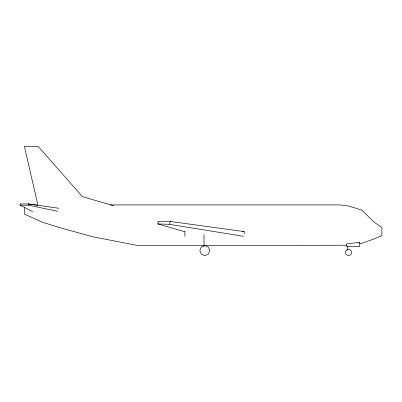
<?xml version="1.0" encoding="UTF-8"?>
<svg xmlns="http://www.w3.org/2000/svg" width="402" height="402" viewBox="0 0 402 402"><rect width="100%" height="100%" fill="white"/><g stroke="black" fill="none" stroke-linecap="round" stroke-linejoin="round"><path stroke-width="0.6" d="M170.398 221.492L157.986 221.492L157.986 223.944L169.217 224.311L170.398 221.492L244.185 231.582L244.185 233.989M359.483 243.682L361.875 243.341L374.383 238.808L381.9 235.617L381.9 227.497L374.383 222.376L361.875 210.11L348.71 206.04L339.796 204.909L110.208 204.909M346.926 245.245L205.442 245.386M20.1 203.94L28.447 203.92L58.858 208.286M20.1 203.92L20.1 205.211L28.447 205.191L57.657 211.311M242.311 231.582L244.185 231.582M204.186 245.386L137.007 245.386L92.761 236.748L59.561 227.577L42.627 222.311L24.668 214.216L24.668 207.236M28.447 203.94L37.14 205.186M169.217 224.311L243.567 236.296M157.986 223.944L184.88 231.763M113.59 205.784L82.425 196.638L38.125 146.348L24.411 146.348L37.984 205.543M20.1 205.191L32.753 211.703M347.72 246.24L347.72 249.979M204.02 234.406L204.02 246.24M184.88 231.582L184.88 236.391M28.447 203.92L28.447 205.191M201.281 247.084L199.814 250.632L201.281 254.18L204.829 255.652L208.382 254.18L209.849 250.632L208.382 247.084L204.829 245.612L201.281 247.084M346.298 250.22L345.363 252.471L346.298 254.717L348.544 255.652L350.795 254.717L351.725 252.471L350.795 250.22L348.544 249.29L346.298 250.22M357.147 242.587L346.64 243.969L346.64 246.441L359.76 246.441L359.76 242.195L357.147 242.587"/></g></svg>
